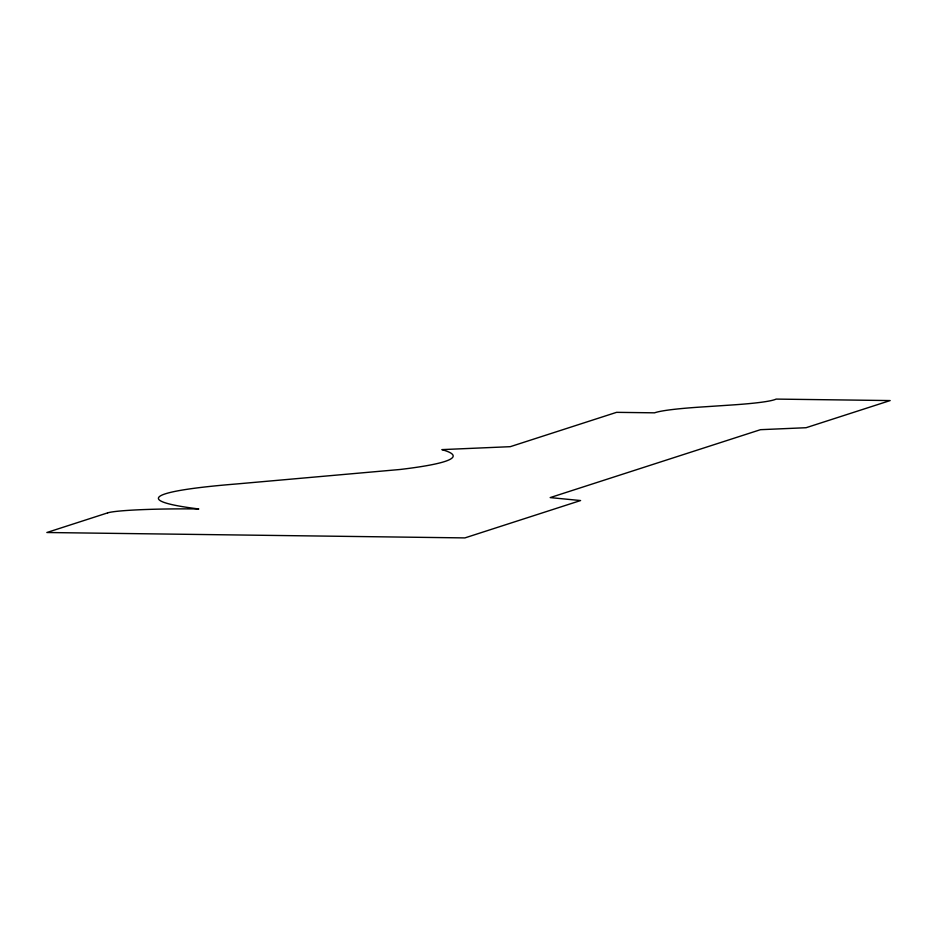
<?xml version="1.0" encoding="UTF-8"?>
<svg xmlns="http://www.w3.org/2000/svg" width="937" height="937" viewBox="0 0 937 937"><rect width="100%" height="100%" fill="white"/><g stroke="black" fill="none" stroke-linecap="round" stroke-linejoin="round"><path stroke-width="1.41" d="M107.603 512.89L46.85 532.509L464.893 537.908L580.589 500.545L550.183 497.594L760.481 429.685L806.078 427.717L890.15 400.567L776.141 399.092A164.35 10.612 0 0 1 730.134 405.1L704.987 406.775A172.49 11.127 0 0 0 654.565 412.83L616.569 412.339L510.255 446.68L441.854 449.619A437.954 28.262 0 0 1 400.099 469.484L236.733 483.949A356.493 23.003 0 0 0 198.796 508.967A77.513 5.001 0 0 0 107.603 512.89"/></g></svg>
